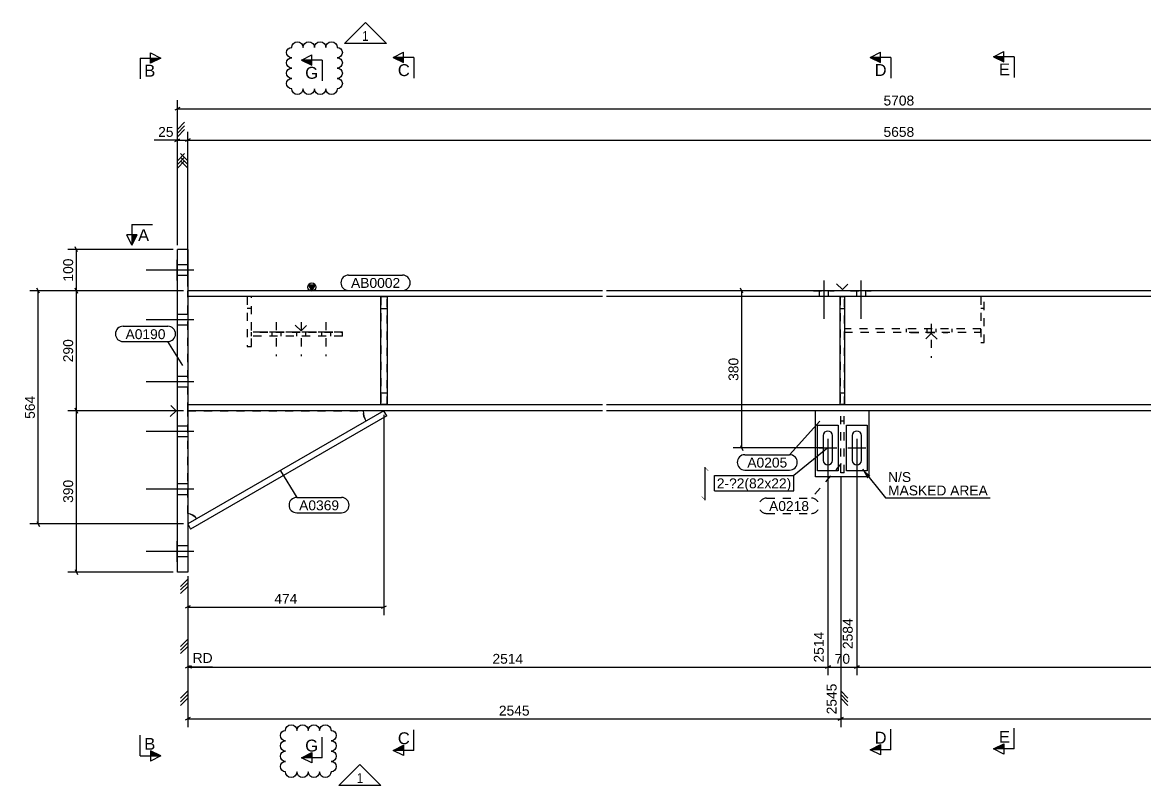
# Model space of a CAD drawing. Header units: millimetres. Extents: x -22 to 819, y -311 to 283.
# Drawn here: x 177.2 to 448.4, y -105.1 to 79.4 of the extents above; entities that cross this region are included whole.
import ezdxf

# ---------------------------------------------------------------- set-up
doc = ezdxf.new("R2010")
doc.units = ezdxf.units.MM
doc.linetypes.add('DXK_LINE_DOT2', pattern=[3.9198, 1.9599, -1.9599])
doc.styles.add('Arial', font='ARIAL.TTF', dxfattribs={"height": 0.2})
doc.styles.add('Arial Narrow', font='ARIALN.TTF', dxfattribs={"height": 0.2})

# ---------------------------------------------------------------- blocks, each defined once
blk = doc.blocks.new('Part-43754868-2808 - 2596')
at = {"color": 7, "linetype": 'DXK_LINE_DOT2'}
for p, q in [((231.5, 13.1), (231.5, 1)), ((232.5, 13.1), (231.5, 13.1)), ((232.5, 1), (232.5, 13.1)), ((231.5, 10.3), (232.5, 10.3)), ((231.5, 1), (232.5, 1))]:
    blk.add_line(p, q, dxfattribs=at)
blk = doc.blocks.new('Surfacing-43754868-2680 - 2596')
at = {"color": 7, "linetype": 'Continuous'}
for p, q in [((377.33, 14.5), (377.33, 14.55)), ((377.33, 14.55), (382.33, 14.55)), ((382.33, 14.5), (382.33, 14.55))]:
    blk.add_line(p, q, dxfattribs=at)
at = {"color": 246, "linetype": 'DXK_LINE_DOT2'}
blk.add_line((377.33, 14.5), (382.33, 14.5), dxfattribs=at)
blk = doc.blocks.new('Surfacing-43754868-2720 - 2596')
at = {"color": 7, "linetype": 'Continuous'}
for p, q in [((214.6, -46), (214.55, -46)), ((214.55, -51), (214.55, -46)), ((214.6, -51), (214.55, -51))]:
    blk.add_line(p, q, dxfattribs=at)
at = {"color": 246, "linetype": 'DXK_LINE_DOT2'}
blk.add_line((214.6, -51), (214.6, -46), dxfattribs=at)
blk = doc.blocks.new('Part-43754868-2656 - 2596')
at = {"color": 7, "linetype": 'DXK_LINE_DOT2'}
for p, q in [((375.73, -14.5), (374.93, -14.5)), ((374.93, -29.5), (374.93, -14.5)), ((375.73, -29.5), (375.73, -14.5)), ((375.73, -17), (374.93, -17)), ((375.73, -29.5), (374.93, -29.5))]:
    blk.add_line(p, q, dxfattribs=at)
blk = doc.blocks.new('Surfacing-43754868-2601 - 2596')
at = {"color": 7, "linetype": 'Continuous'}
for p, q in [((376.33, -29), (376.33, -18)), ((376.33, -18), (381.33, -18)), ((381.33, -18), (381.33, -29)), ((381.33, -29), (376.33, -29))]:
    blk.add_line(p, q, dxfattribs=at)
blk = doc.blocks.new('Bolt-43754868-2622 - 2596')
at = {"color": 3, "linetype": 'DXK_LINE_DOT2'}
for p, q in [((396.83, 6.55), (396.83, -1.7)), ((396.83, 6.55), (396.83, -1.7)), ((396.83, 6.55), (396.83, -1.7)), ((395.73, 5.3), (395.73, 4.5)), ((395.73, 5.3), (395.73, 4.5)), ((395.73, 5.3), (395.73, 4.5)), ((397.93, 5.3), (397.93, 4.5)), ((397.93, 5.3), (397.93, 4.5)), ((397.93, 5.3), (397.93, 4.5))]:
    blk.add_line(p, q, dxfattribs=at)
blk = doc.blocks.new('Bolt-43754868-2606 - 2596')
at = {"color": 3, "linetype": 'Continuous'}
for p, q in [((370.81, -20.08), (370.73, -20.5)), ((370.73, -20.5), (370.73, -26.5)), ((371.05, -19.72), (370.81, -20.08)), ((371.41, -19.48), (371.05, -19.72)), ((371.83, -19.4), (371.41, -19.48)), ((372.25, -19.48), (371.83, -19.4)), ((371.83, -19.4), (371.83, -19.4)), ((371.83, -21.3), (371.83, -25.7)), ((372.61, -19.72), (372.25, -19.48)), ((372.85, -20.08), (372.61, -19.72)), ((372.93, -20.5), (372.85, -20.08)), ((372.93, -26.5), (372.93, -20.5)), ((377.81, -20.08), (377.73, -20.5)), ((377.73, -20.5), (377.73, -26.5)), ((378.05, -19.72), (377.81, -20.08)), ((378.41, -19.48), (378.05, -19.72)), ((378.83, -19.4), (378.41, -19.48)), ((379.25, -19.48), (378.83, -19.4)), ((378.83, -19.4), (378.83, -19.4)), ((378.83, -21.3), (378.83, -25.7)), ((379.61, -19.72), (379.25, -19.48)), ((379.85, -20.08), (379.61, -19.72)), ((379.93, -20.5), (379.85, -20.08)), ((379.93, -26.5), (379.93, -20.5)), ((369.63, -23.5), (374.03, -23.5)), ((376.63, -23.5), (381.03, -23.5)), ((370.73, -26.5), (370.81, -26.92)), ((370.81, -26.92), (371.05, -27.28)), ((372.61, -27.28), (372.85, -26.92)), ((372.85, -26.92), (372.93, -26.5)), ((377.73, -26.5), (377.81, -26.92)), ((377.81, -26.92), (378.05, -27.28)), ((379.61, -27.28), (379.85, -26.92)), ((379.85, -26.92), (379.93, -26.5)), ((371.05, -27.28), (371.41, -27.52)), ((371.41, -27.52), (371.83, -27.6)), ((371.83, -27.6), (372.25, -27.52)), ((371.83, -27.6), (371.83, -27.6)), ((372.25, -27.52), (372.61, -27.28)), ((378.05, -27.28), (378.41, -27.52)), ((378.41, -27.52), (378.83, -27.6)), ((378.83, -27.6), (379.25, -27.52)), ((378.83, -27.6), (378.83, -27.6)), ((379.25, -27.52), (379.61, -27.28))]:
    blk.add_line(p, q, dxfattribs=at)
blk = doc.blocks.new('Bolt-43754868-2627 - 2596')
at = {"color": 3, "linetype": 'DXK_LINE_DOT2'}
for p, q in [((238.5, 6.95), (238.5, -1.3)), ((244.5, 6.95), (244.5, -1.3)), ((250.5, 6.95), (250.5, -1.3)), ((237.4, 4.5), (237.4, 3.5)), ((239.6, 4.5), (239.6, 3.5)), ((243.4, 4.5), (243.4, 3.5)), ((245.6, 4.5), (245.6, 3.5)), ((249.4, 4.5), (249.4, 3.5)), ((251.6, 4.5), (251.6, 3.5))]:
    blk.add_line(p, q, dxfattribs=at)
blk = doc.blocks.new('Surfacing-43754868-2675 - 2596')
at = {"color": 7, "linetype": 'Continuous'}
for p, q in [((377.33, 14.5), (377.33, 14.55)), ((377.33, 14.55), (382.33, 14.55)), ((382.33, 14.5), (382.33, 14.55))]:
    blk.add_line(p, q, dxfattribs=at)
at = {"color": 246, "linetype": 'DXK_LINE_DOT2'}
blk.add_line((377.33, 14.5), (382.33, 14.5), dxfattribs=at)
blk = doc.blocks.new('Bolt-43754868-2611 - 2596')
at = {"color": 3, "linetype": 'Continuous'}
for p, q in [((370.83, 16.95), (370.83, 7.7)), ((370.83, 16.95), (370.83, 7.7)), ((379.83, 16.95), (379.83, 7.7)), ((379.83, 16.95), (379.83, 7.7)), ((369.73, 14.5), (369.73, 13.1)), ((369.73, 14.5), (369.73, 13.1)), ((371.93, 14.5), (371.93, 13.1)), ((371.93, 14.5), (371.93, 13.1)), ((378.73, 14.5), (378.73, 13.1)), ((378.73, 14.5), (378.73, 13.1)), ((380.93, 14.5), (380.93, 13.1)), ((380.93, 14.5), (380.93, 13.1))]:
    blk.add_line(p, q, dxfattribs=at)
blk = doc.blocks.new('Surfacing-43754868-2685 - 2596')
at = {"color": 7, "linetype": 'Continuous'}
for p, q in [((368.33, 14.5), (368.33, 14.55)), ((368.33, 14.55), (373.33, 14.55)), ((373.33, 14.5), (373.33, 14.55))]:
    blk.add_line(p, q, dxfattribs=at)
at = {"color": 246, "linetype": 'DXK_LINE_DOT2'}
blk.add_line((368.33, 14.5), (373.33, 14.5), dxfattribs=at)
blk = doc.blocks.new('Bolt-43754868-2621 - 2596')
at = {"color": 3, "linetype": 'Continuous'}
for p, q in [((218.6, 19.5), (207.1, 19.5)), ((218.6, 19.5), (207.1, 19.5)), ((217.1, 20.8), (214.6, 20.8)), ((217.1, 20.8), (214.6, 20.8)), ((217.1, 18.2), (214.6, 18.2)), ((217.1, 18.2), (214.6, 18.2)), ((217.1, 8.8), (214.6, 8.8)), ((217.1, 8.8), (214.6, 8.8)), ((218.6, 7.5), (207.1, 7.5)), ((218.6, 7.5), (207.1, 7.5)), ((217.1, 6.2), (214.6, 6.2)), ((217.1, 6.2), (214.6, 6.2)), ((218.6, -7.5), (207.1, -7.5)), ((218.6, -7.5), (207.1, -7.5)), ((217.1, -6.2), (214.6, -6.2)), ((217.1, -6.2), (214.6, -6.2)), ((217.1, -8.8), (214.6, -8.8)), ((217.1, -8.8), (214.6, -8.8)), ((217.1, -18.2), (214.6, -18.2)), ((217.1, -18.2), (214.6, -18.2)), ((218.6, -19.5), (207.1, -19.5)), ((218.6, -19.5), (207.1, -19.5)), ((217.1, -20.8), (214.6, -20.8)), ((217.1, -20.8), (214.6, -20.8)), ((217.1, -32.2), (214.6, -32.2)), ((217.1, -32.2), (214.6, -32.2)), ((218.6, -33.5), (207.1, -33.5)), ((218.6, -33.5), (207.1, -33.5)), ((217.1, -34.8), (214.6, -34.8)), ((217.1, -34.8), (214.6, -34.8)), ((218.6, -48.5), (207.1, -48.5)), ((218.6, -48.5), (207.1, -48.5)), ((217.1, -47.2), (214.6, -47.2)), ((217.1, -47.2), (214.6, -47.2)), ((217.1, -49.8), (214.6, -49.8)), ((217.1, -49.8), (214.6, -49.8))]:
    blk.add_line(p, q, dxfattribs=at)
blk = doc.blocks.new('Part-43754868-2630 - 2596')
at = {"linetype": 'Continuous'}
blk.add_hatch(color=2, dxfattribs=at).paths.add_polyline_path([(247.1, 14.5), (246.3, 15.9), (247.9, 15.9)])
at = {"color": 2, "linetype": 'Continuous'}
for p, q in [((317.33, 14.5), (217.1, 14.5)), ((247.1, 14.5), (246.3, 15.9)), ((246.3, 15.9), (247.9, 15.9)), ((247.9, 15.9), (247.1, 14.5)), ((459.63, 14.5), (318.33, 14.5)), ((375.33, 14.8), (373.93, 16.2)), ((375.33, 14.8), (376.63, 16.1)), ((317.33, 13.1), (217.1, 13.1)), ((459.63, 13.1), (318.33, 13.1)), ((317.33, -13.1), (217.1, -13.1)), ((459.63, -13.1), (318.33, -13.1)), ((317.33, -14.5), (217.1, -14.5)), ((459.63, -14.5), (318.33, -14.5))]:
    blk.add_line(p, q, dxfattribs=at)
at = {"color": 7, "linetype": 'DXK_LINE_DOT2'}
blk.add_line((217.1, -14.5), (217.1, 14.5), dxfattribs=at)
at = {"color": 2, "linetype": 'Continuous'}
blk.add_circle((247.1, 15.4), 1, dxfattribs=at)
blk = doc.blocks.new('Surfacing-43754868-2695 - 2596')
at = {"color": 246, "linetype": 'DXK_LINE_DOT2'}
for p, q in [((234.5, 4.5), (234.5, 4.55)), ((234.5, 4.55), (254.5, 4.55)), ((234.5, 4.5), (254.5, 4.5)), ((254.5, 4.5), (254.5, 4.55))]:
    blk.add_line(p, q, dxfattribs=at)
blk = doc.blocks.new('Part-43754868-2643 - 2596')
at = {"color": 7, "linetype": 'DXK_LINE_DOT2'}
for p, q in [((263.78, 13), (263.78, -13)), ((265.28, 13), (263.78, 13)), ((265.28, -13), (265.28, 13)), ((263.78, 10.2), (265.28, 10.2)), ((263.78, -10.2), (265.28, -10.2)), ((263.78, -13), (265.28, -13))]:
    blk.add_line(p, q, dxfattribs=at)
blk = doc.blocks.new('Part-43754868-2644 - 2596')
at = {"color": 2, "linetype": 'Continuous'}
for p, q in [((265.28, 13), (263.78, 13)), ((263.78, -13), (263.78, 13)), ((265.28, 13), (265.28, -13)), ((265.28, -13), (263.78, -13))]:
    blk.add_line(p, q, dxfattribs=at)
at = {"color": 7, "linetype": 'DXK_LINE_DOT2'}
for p, q in [((263.78, 10.2), (265.28, 10.2)), ((263.78, -10.2), (265.28, -10.2))]:
    blk.add_line(p, q, dxfattribs=at)
blk = doc.blocks.new('Part-43754868-2649 - 2596')
at = {"color": 2, "linetype": 'Continuous'}
for p, q in [((264.53, -14.5), (217.1, -41.88)), ((265.23, -15.71), (217.8, -43.1)), ((259.53, -14.5), (259.57, -15.15)), ((259.57, -15.15), (259.7, -15.79)), ((259.7, -15.79), (259.91, -16.41)), ((265.23, -15.71), (264.53, -14.5)), ((260.2, -17), (259.91, -16.41)), ((217.75, -39.47), (217.1, -39.38)), ((218.35, -39.72), (217.75, -39.47)), ((218.87, -40.12), (218.35, -39.72)), ((219.27, -40.63), (218.87, -40.12)), ((217.1, -41.88), (217.8, -43.1))]:
    blk.add_line(p, q, dxfattribs=at)
at = {"color": 7, "linetype": 'DXK_LINE_DOT2'}
for p, q in [((217.1, -14.5), (259.53, -14.5)), ((217.1, -39.38), (217.1, -14.5)), ((259.7, -15.79), (259.57, -15.15)), ((259.91, -16.41), (259.7, -15.79)), ((217.75, -39.47), (218.35, -39.72)), ((218.35, -39.72), (218.87, -40.12))]:
    blk.add_line(p, q, dxfattribs=at)
blk = doc.blocks.new('Part-43754868-4316 - 2596')
at = {"color": 7, "linetype": 'DXK_LINE_DOT2'}
for p, q in [((375.83, 5.3), (375.83, 4.5)), ((408.83, 5.3), (375.83, 5.3)), ((375.83, 4.5), (408.83, 4.5)), ((390.83, 4.5), (390.83, 5.3)), ((401.83, 4.5), (401.83, 5.3)), ((408.83, 4.5), (408.83, 5.3))]:
    blk.add_line(p, q, dxfattribs=at)
at = {"color": 2, "linetype": 'Continuous'}
for q in [(395.53, 2.9), (398.23, 2.8)]:
    blk.add_line((396.83, 4.2), q, dxfattribs=at)
blk = doc.blocks.new('Part-43754868-2654 - 2596')
at = {"color": 2, "linetype": 'Continuous'}
for p, q in [((214.6, -53.5), (214.6, 24.5)), ((217.1, 24.5), (214.6, 24.5)), ((217.1, 24.5), (217.1, -53.5)), ((214.3, -14.5), (213, -13.2)), ((214.3, -14.5), (212.9, -15.9)), ((217.1, -53.5), (214.6, -53.5))]:
    blk.add_line(p, q, dxfattribs=at)
blk = doc.blocks.new('Part-43754868-2655 - 2596')
at = {"color": 7, "linetype": 'DXK_LINE_DOT2'}
for p, q in [((374.83, 13), (374.83, -13)), ((375.83, 13), (374.83, 13)), ((375.83, -13), (375.83, 13)), ((374.83, 10.2), (375.83, 10.2)), ((374.83, -10.2), (375.83, -10.2)), ((374.83, -13), (375.83, -13))]:
    blk.add_line(p, q, dxfattribs=at)
blk = doc.blocks.new('Part-43754868-2657 - 2596')
at = {"color": 7, "linetype": 'DXK_LINE_DOT2'}
for p, q in [((408.83, 13.1), (408.83, 2)), ((409.63, 13.1), (408.83, 13.1)), ((409.63, 2), (409.63, 13.1)), ((408.83, 10.3), (409.63, 10.3)), ((408.83, 2), (409.63, 2))]:
    blk.add_line(p, q, dxfattribs=at)
blk = doc.blocks.new('Part-43754868-2658 - 2596')
at = {"color": 2, "linetype": 'Continuous'}
for q in [(243.1, 6.2), (245.8, 6.1)]:
    blk.add_line((244.5, 4.8), q, dxfattribs=at)
at = {"color": 7, "linetype": 'DXK_LINE_DOT2'}
for p, q in [((254.5, 4.5), (232.5, 4.5)), ((232.5, 3.5), (232.5, 4.5)), ((254.5, 3.5), (232.5, 3.5)), ((254.5, 3.5), (254.5, 4.5))]:
    blk.add_line(p, q, dxfattribs=at)
blk = doc.blocks.new('Part-43754868-2659 - 2596')
at = {"color": 2, "linetype": 'Continuous'}
for p, q in [((368.83, -30.5), (368.83, -14.5)), ((381.83, -30.5), (381.83, -14.5)), ((381.83, -30.5), (368.83, -30.5))]:
    blk.add_line(p, q, dxfattribs=at)
at = {"color": 7, "linetype": 'DXK_LINE_DOT2'}
blk.add_line((381.83, -14.5), (368.83, -14.5), dxfattribs=at)
blk = doc.blocks.new('Part-43754868-2660 - 2596')
at = {"color": 2, "linetype": 'Continuous'}
for p, q in [((375.83, 13), (374.83, 13)), ((374.83, -13), (374.83, 13)), ((375.83, 13), (375.83, -13)), ((375.83, -13), (374.83, -13))]:
    blk.add_line(p, q, dxfattribs=at)
at = {"color": 7, "linetype": 'DXK_LINE_DOT2'}
for p, q in [((374.83, 10.2), (375.83, 10.2)), ((374.83, -10.2), (375.83, -10.2))]:
    blk.add_line(p, q, dxfattribs=at)
blk = doc.blocks.new('Surfacing-43754868-2690 - 2596')
at = {"color": 7, "linetype": 'Continuous'}
for p, q in [((368.33, 14.5), (368.33, 14.55)), ((368.33, 14.55), (373.33, 14.55)), ((373.33, 14.5), (373.33, 14.55))]:
    blk.add_line(p, q, dxfattribs=at)
at = {"color": 246, "linetype": 'DXK_LINE_DOT2'}
blk.add_line((368.33, 14.5), (373.33, 14.5), dxfattribs=at)
blk = doc.blocks.new('Surfacing-43754868-2725 - 2596')
at = {"color": 7, "linetype": 'Continuous'}
for p, q in [((214.6, -46), (214.55, -46)), ((214.55, -51), (214.55, -46)), ((214.6, -51), (214.55, -51))]:
    blk.add_line(p, q, dxfattribs=at)
at = {"color": 246, "linetype": 'DXK_LINE_DOT2'}
blk.add_line((214.6, -51), (214.6, -46), dxfattribs=at)
blk = doc.blocks.new('Surfacing-43754868-2730 - 2596')
at = {"color": 7, "linetype": 'Continuous'}
for p, q in [((214.6, 22), (214.55, 22)), ((214.55, 17), (214.55, 22)), ((214.6, 17), (214.55, 17))]:
    blk.add_line(p, q, dxfattribs=at)
at = {"color": 246, "linetype": 'DXK_LINE_DOT2'}
blk.add_line((214.6, 17), (214.6, 22), dxfattribs=at)
blk = doc.blocks.new('Surfacing-43754868-2735 - 2596')
at = {"color": 7, "linetype": 'Continuous'}
for p, q in [((214.6, 22), (214.55, 22)), ((214.55, 17), (214.55, 22)), ((214.6, 17), (214.55, 17))]:
    blk.add_line(p, q, dxfattribs=at)
at = {"color": 246, "linetype": 'DXK_LINE_DOT2'}
blk.add_line((214.6, 17), (214.6, 22), dxfattribs=at)
blk = doc.blocks.new('Surfacing-43754868-2736 - 2596')
at = {"color": 7, "linetype": 'Continuous'}
for p, q in [((369.33, -29), (369.33, -18)), ((369.33, -18), (374.33, -18)), ((374.33, -18), (374.33, -29)), ((374.33, -29), (369.33, -29))]:
    blk.add_line(p, q, dxfattribs=at)
blk = doc.blocks.new('Surfacing-43754868-2737 - 2596')
at = {"color": 246, "linetype": 'DXK_LINE_DOT2'}
for p, q in [((391.83, 4.45), (391.83, 4.5)), ((391.83, 4.5), (400.83, 4.5)), ((391.83, 4.45), (400.83, 4.45)), ((400.83, 4.45), (400.83, 4.5))]:
    blk.add_line(p, q, dxfattribs=at)
blk = doc.blocks.new('Cloud-43754868-16335 - 2596')
at = {"color": 1, "linetype": 'Continuous'}
blk.add_lwpolyline([(242.24, 63.34, -1), (242.24, 65.84, -1), (242.24, 68.34, -1), (242.24, 70.84, -1), (242.24, 73.34, -1), (244.99, 73.34, -1), (247.74, 73.34, -1), (250.49, 73.34, -1), (253.24, 73.34, -1), (253.24, 70.84, -1), (253.24, 68.34, -1), (253.24, 65.84, -1), (253.24, 63.34, -1), (250.49, 63.34, -1), (247.74, 63.34, -1), (244.99, 63.34, -1), (242.24, 63.34)], format="xyb", close=True, dxfattribs=at)
blk = doc.blocks.new('Cloud-43754868-16344 - 2596')
at = {"color": 1, "linetype": 'Continuous'}
blk.add_lwpolyline([(240.74, -101.79, -1), (240.74, -99.29, -1), (240.74, -96.79, -1), (240.74, -94.29, -1), (240.74, -91.79, -1), (243.49, -91.79, -1), (246.24, -91.79, -1), (248.99, -91.79, -1), (251.74, -91.79, -1), (251.74, -94.29, -1), (251.74, -96.79, -1), (251.74, -99.29, -1), (251.74, -101.79, -1), (248.99, -101.79, -1), (246.24, -101.79, -1), (243.49, -101.79, -1), (240.74, -101.79)], format="xyb", close=True, dxfattribs=at)
blk = doc.blocks.new('StraightDimension-43754868-5500 - 2596')
at = {"color": 7, "linetype": 'Continuous'}
for p, q in [((371.83, -24.5), (371.83, -78.47)), ((378.83, -24.5), (378.83, -78.47)), ((372.43, -76.17), (371.23, -76.77)), ((371.83, -76.47), (378.83, -76.47)), ((378.23, -76.77), (379.43, -76.17))]:
    blk.add_line(p, q, dxfattribs=at)
at = {"color": 0}
blk.add_wipeout([(377.68, -76.17), (377.68, -72.67), (372.98, -72.67), (372.98, -76.17)], dxfattribs=at)
at = {"color": 0, "linetype": 'Continuous'}
blk.add_wipeout([(378.33, -64.21), (374.83, -64.21), (374.83, -72.62), (378.33, -72.62)], dxfattribs=at)
at = {"color": 7, "linetype": 'Continuous', "style": 'Arial'}
blk.add_text('2584', height=2.388, rotation=90.0002, dxfattribs=at).set_placement((377.83, -72.12))
at = {"color": 7, "style": 'Arial'}
blk.add_text('70', height=2.388, dxfattribs=at).set_placement((373.48, -75.67))
blk = doc.blocks.new('StraightDimension-43754868-5542 - 2596')
at = {"color": 7, "linetype": 'Continuous'}
for p, q in [((374.93, -30.5), (374.93, -91)), ((560.86, -54.5), (560.86, -91)), ((374.93, -82.25), (376.68, -84)), ((374.93, -82.25), (374.93, -85.75)), ((374.93, -83.13), (376.68, -84.87)), ((374.93, -84), (376.68, -85.75)), ((560.86, -82.25), (562.61, -84)), ((560.86, -82.25), (560.86, -85.75)), ((560.86, -83.13), (562.61, -84.87)), ((560.86, -84), (562.61, -85.75)), ((375.53, -88.7), (374.33, -89.3)), ((374.93, -89), (560.86, -89)), ((560.26, -89.3), (561.46, -88.7))]:
    blk.add_line(p, q, dxfattribs=at)
at = {"color": 0, "linetype": 'Continuous'}
blk.add_wipeout([(560.36, -79.99), (556.86, -79.99), (556.86, -88.4), (560.36, -88.4)], dxfattribs=at)
at = {"color": 0}
blk.add_wipeout([(472.1, -88.7), (472.1, -85.2), (463.69, -85.2), (463.69, -88.7)], dxfattribs=at)
at = {"color": 7, "linetype": 'Continuous', "style": 'Arial'}
blk.add_text('5658', height=2.388, rotation=90.0002, dxfattribs=at).set_placement((559.86, -87.9))
at = {"color": 7, "style": 'Arial'}
blk.add_text('3113', height=2.388, dxfattribs=at).set_placement((464.19, -88.2))
blk = doc.blocks.new('StraightDimension-43754868-2826 - 2596')
at = {"color": 7, "linetype": 'Continuous'}
for p, q in [((214.6, 25.5), (214.6, 52.97)), ((217.1, 15.5), (217.1, 52.97)), ((214, 50.62), (215.2, 51.22)), ((214.6, 50.92), (217.1, 50.92)), ((217.7, 51.22), (216.5, 50.62)), ((214.6, 45.92), (216.35, 47.67)), ((214.6, 44.17), (214.6, 47.67)), ((214.6, 45.04), (216.35, 46.79)), ((217.1, 45.92), (215.35, 47.67)), ((217.1, 45.04), (215.35, 46.79)), ((217.1, 44.17), (217.1, 47.67)), ((214.6, 44.17), (216.35, 45.92)), ((217.1, 44.17), (215.35, 45.92))]:
    blk.add_line(p, q, dxfattribs=at)
at = {"color": 0}
blk.add_wipeout([(214.16, 51.22), (214.16, 54.72), (209.46, 54.72), (209.46, 51.22)], dxfattribs=at)
at = {"color": 7, "linetype": 'Continuous'}
blk.add_line((214.6, 50.92), (209.02, 50.92), dxfattribs=at)
blk.add_line((214.6, 50.92), (209.02, 50.92), dxfattribs=at)
at = {"color": 7, "style": 'Arial'}
blk.add_text('25', height=2.388, dxfattribs=at).set_placement((209.96, 51.72))
blk = doc.blocks.new('StraightDimension-43754868-2834 - 2596')
at = {"color": 7, "linetype": 'Continuous'}
for p, q in [((217.1, 15.5), (217.1, 52.97)), ((217.7, 51.22), (216.5, 50.62)), ((217.1, 50.92), (560.86, 50.92)), ((217.1, 45.92), (215.35, 47.67)), ((217.1, 45.04), (215.35, 46.79)), ((217.1, 44.17), (217.1, 47.67)), ((217.1, 44.17), (215.35, 45.92))]:
    blk.add_line(p, q, dxfattribs=at)
at = {"color": 0}
blk.add_wipeout([(393.19, 51.22), (393.19, 54.72), (384.77, 54.72), (384.77, 51.22)], dxfattribs=at)
at = {"color": 7, "style": 'Arial'}
blk.add_text('5658', height=2.388, dxfattribs=at).set_placement((385.27, 51.72))
blk = doc.blocks.new('StraightDimension-43754868-2849 - 2596')
at = {"color": 7, "linetype": 'Continuous'}
for p, q in [((214.6, 25.5), (214.6, 60.55)), ((215.2, 58.8), (214, 58.2)), ((214.6, 58.5), (563.36, 58.5)), ((214.6, 53.5), (216.35, 55.25)), ((214.6, 51.75), (214.6, 55.25)), ((214.6, 52.63), (216.35, 54.37)), ((214.6, 51.75), (216.35, 53.5))]:
    blk.add_line(p, q, dxfattribs=at)
at = {"color": 0}
blk.add_wipeout([(393.19, 58.8), (393.19, 62.3), (384.77, 62.3), (384.77, 58.8)], dxfattribs=at)
at = {"color": 7, "style": 'Arial'}
blk.add_text('5708', height=2.388, dxfattribs=at).set_placement((385.27, 59.3))
blk = doc.blocks.new('StraightDimension-43754868-2860 - 2596')
at = {"color": 7, "linetype": 'Continuous'}
for p, q in [((264.53, -15.5), (264.53, -63.96)), ((217.1, -55.21), (215.35, -56.96)), ((217.1, -56.09), (215.35, -57.84)), ((217.1, -54.5), (217.1, -63.96)), ((217.1, -55.21), (217.1, -58.71)), ((217.1, -56.96), (215.35, -58.71)), ((217.7, -61.66), (216.5, -62.26)), ((217.1, -61.96), (264.53, -61.96)), ((263.93, -62.26), (265.13, -61.66))]:
    blk.add_line(p, q, dxfattribs=at)
at = {"color": 0}
blk.add_wipeout([(244.09, -61.66), (244.09, -58.16), (237.54, -58.16), (237.54, -61.66)], dxfattribs=at)
at = {"color": 7, "style": 'Arial'}
blk.add_text('474', height=2.388, dxfattribs=at).set_placement((238.04, -61.16))
blk = doc.blocks.new('StraightDimension-43754868-2871 - 2596')
at = {"color": 7, "linetype": 'Continuous'}
for p, q in [((216.1, 14.5), (178.91, 14.5)), ((181.26, 13.9), (180.66, 15.1)), ((180.96, -41.88), (180.96, 14.5)), ((216.1, -41.88), (178.91, -41.88)), ((180.66, -41.28), (181.26, -42.48))]:
    blk.add_line(p, q, dxfattribs=at)
at = {"color": 0}
blk.add_wipeout([(180.66, -10.41), (177.16, -10.41), (177.16, -16.97), (180.66, -16.97)], dxfattribs=at)
at = {"color": 7, "style": 'Arial'}
blk.add_text('564', height=2.388, rotation=90.0002, dxfattribs=at).set_placement((180.16, -16.47))
blk = doc.blocks.new('StraightDimension-43754868-5499 - 2596')
at = {"color": 7, "linetype": 'Continuous'}
for p, q in [((378.83, -24.5), (378.83, -78.47)), ((560.86, -54.5), (560.86, -78.47)), ((560.86, -69.72), (562.61, -71.47)), ((560.86, -69.72), (560.86, -73.22)), ((560.86, -70.6), (562.61, -72.35)), ((560.86, -71.47), (562.61, -73.22)), ((379.43, -76.17), (378.23, -76.77)), ((378.83, -76.47), (560.86, -76.47)), ((560.26, -76.77), (561.46, -76.17))]:
    blk.add_line(p, q, dxfattribs=at)
at = {"color": 0, "linetype": 'Continuous'}
blk.add_wipeout([(560.36, -67.46), (556.86, -67.46), (556.86, -75.87), (560.36, -75.87)], dxfattribs=at)
at = {"color": 0}
blk.add_wipeout([(474.05, -76.17), (474.05, -72.67), (465.64, -72.67), (465.64, -76.17)], dxfattribs=at)
at = {"color": 7, "linetype": 'Continuous', "style": 'Arial'}
blk.add_text('5658', height=2.388, rotation=90.0002, dxfattribs=at).set_placement((559.86, -75.37))
at = {"color": 7, "style": 'Arial'}
blk.add_text('3074', height=2.388, dxfattribs=at).set_placement((466.14, -75.67))
blk = doc.blocks.new('StraightDimension-43754868-5501 - 2596')
at = {"color": 7, "linetype": 'Continuous'}
for p, q in [((371.83, -24.5), (371.83, -78.47)), ((371.23, -76.77), (372.43, -76.17))]:
    blk.add_line(p, q, dxfattribs=at)
at = {"color": 0, "linetype": 'Continuous'}
blk.add_wipeout([(223.62, -75.97), (223.62, -72.47), (217.8, -72.47), (217.8, -75.97)], dxfattribs=at)
at = {"color": 7, "linetype": 'Continuous'}
for p, q in [((217.1, -54.5), (217.1, -78.47)), ((217.1, -54.5), (217.1, -78.47)), ((217.1, -69.72), (215.35, -71.47)), ((217.1, -69.72), (215.35, -71.47)), ((217.1, -69.72), (217.1, -73.22)), ((217.1, -69.72), (217.1, -73.22)), ((217.1, -70.6), (215.35, -72.35)), ((217.1, -70.6), (215.35, -72.35)), ((217.1, -71.47), (215.35, -73.22)), ((217.1, -71.47), (215.35, -73.22)), ((217.7, -76.17), (216.5, -76.77)), ((218.1, -76.22), (217.1, -76.47)), ((217.1, -76.47), (371.83, -76.47)), ((218.1, -76.72), (217.1, -76.47)), ((223.12, -76.47), (217.1, -76.47))]:
    blk.add_line(p, q, dxfattribs=at)
at = {"color": 7, "linetype": 'Continuous', "style": 'Arial'}
blk.add_text('RD', height=2.388, dxfattribs=at).set_placement((218.3, -75.47))
at = {"color": 0, "linetype": 'Continuous'}
blk.add_wipeout([(371.33, -67.46), (367.83, -67.46), (367.83, -75.87), (371.33, -75.87)], dxfattribs=at)
at = {"color": 0}
blk.add_wipeout([(298.67, -76.17), (298.67, -72.67), (290.26, -72.67), (290.26, -76.17)], dxfattribs=at)
at = {"color": 7, "linetype": 'Continuous', "style": 'Arial'}
blk.add_text('2514', height=2.388, rotation=90.0002, dxfattribs=at).set_placement((370.83, -75.37))
at = {"color": 7, "style": 'Arial'}
blk.add_text('2514', height=2.388, dxfattribs=at).set_placement((290.76, -75.67))
blk = doc.blocks.new('StraightDimension-43754868-5543 - 2596')
at = {"color": 7, "linetype": 'Continuous'}
for p, q in [((374.93, -30.5), (374.93, -91)), ((217.1, -54.5), (217.1, -91)), ((217.1, -82.25), (215.35, -84)), ((217.1, -83.13), (215.35, -84.88)), ((217.1, -84), (215.35, -85.75)), ((217.1, -82.25), (217.1, -85.75)), ((374.93, -82.25), (376.68, -84)), ((374.93, -82.25), (374.93, -85.75)), ((374.93, -83.13), (376.68, -84.88)), ((374.93, -84), (376.68, -85.75)), ((217.7, -88.7), (216.5, -89.3)), ((217.1, -89), (374.93, -89)), ((374.33, -89.3), (375.53, -88.7))]:
    blk.add_line(p, q, dxfattribs=at)
at = {"color": 0, "linetype": 'Continuous'}
blk.add_wipeout([(374.43, -79.99), (370.93, -79.99), (370.93, -88.4), (374.43, -88.4)], dxfattribs=at)
at = {"color": 0}
blk.add_wipeout([(300.22, -88.7), (300.22, -85.2), (291.81, -85.2), (291.81, -88.7)], dxfattribs=at)
at = {"color": 7, "linetype": 'Continuous', "style": 'Arial'}
blk.add_text('2545', height=2.388, rotation=90.0002, dxfattribs=at).set_placement((373.93, -87.9))
at = {"color": 7, "style": 'Arial'}
blk.add_text('2545', height=2.388, dxfattribs=at).set_placement((292.31, -88.2))
blk = doc.blocks.new('StraightDimension-43754868-5563 - 2596')
at = {"color": 7, "linetype": 'Continuous'}
for p, q in [((367.33, 14.5), (348.95, 14.5)), ((351.3, 13.9), (350.7, 15.1)), ((351, -23.5), (351, 14.5)), ((370.83, -23.5), (348.95, -23.5)), ((350.7, -22.9), (351.3, -24.1))]:
    blk.add_line(p, q, dxfattribs=at)
at = {"color": 0}
blk.add_wipeout([(350.7, -1.22), (347.2, -1.22), (347.2, -7.78), (350.7, -7.78)], dxfattribs=at)
at = {"color": 7, "style": 'Arial'}
blk.add_text('380', height=2.388, rotation=90.0002, dxfattribs=at).set_placement((350.2, -7.28))
blk = doc.blocks.new('StraightDimension-43754868-9541 - 2596')
at = {"color": 7, "linetype": 'Continuous'}
for p, q in [((213.6, 24.5), (188.15, 24.5)), ((190.5, 23.9), (189.9, 25.1)), ((190.2, 14.5), (190.2, 24.5)), ((216.1, 14.5), (188.15, 14.5)), ((189.9, 15.1), (190.5, 13.9))]:
    blk.add_line(p, q, dxfattribs=at)
at = {"color": 0}
blk.add_wipeout([(189.9, 22.78), (186.4, 22.78), (186.4, 16.22), (189.9, 16.22)], dxfattribs=at)
at = {"color": 7, "style": 'Arial'}
blk.add_text('100', height=2.388, rotation=90.0002, dxfattribs=at).set_placement((189.4, 16.72))
blk = doc.blocks.new('StraightDimension-43754868-9542 - 2596')
at = {"color": 7, "linetype": 'Continuous'}
for p, q in [((216.1, 14.5), (188.15, 14.5)), ((190.5, 13.9), (189.9, 15.1)), ((190.2, -14.5), (190.2, 14.5)), ((216.1, -14.5), (188.15, -14.5)), ((189.9, -13.9), (190.5, -15.1))]:
    blk.add_line(p, q, dxfattribs=at)
at = {"color": 0}
blk.add_wipeout([(189.9, 3.28), (186.4, 3.28), (186.4, -3.28), (189.9, -3.28)], dxfattribs=at)
at = {"color": 7, "style": 'Arial'}
blk.add_text('290', height=2.388, rotation=90.0002, dxfattribs=at).set_placement((189.4, -2.78))
blk = doc.blocks.new('StraightDimension-43754868-9543 - 2596')
at = {"color": 7, "linetype": 'Continuous'}
for p, q in [((216.1, -14.5), (188.15, -14.5)), ((190.5, -15.1), (189.9, -13.9)), ((190.2, -53.5), (190.2, -14.5)), ((213.6, -53.5), (188.15, -53.5)), ((189.9, -52.9), (190.5, -54.1))]:
    blk.add_line(p, q, dxfattribs=at)
at = {"color": 0}
blk.add_wipeout([(189.9, -30.72), (186.4, -30.72), (186.4, -37.28), (189.9, -37.28)], dxfattribs=at)
at = {"color": 7, "style": 'Arial'}
blk.add_text('390', height=2.388, rotation=90.0002, dxfattribs=at).set_placement((189.4, -36.78))
blk = doc.blocks.new('Mark-43754868-2628 - 2596')
at = {"color": 0}
blk.add_wipeout([(268.43, 15.2), (268.43, 17.7), (256.58, 17.7), (256.58, 15.2)], dxfattribs=at)
blk.add_wipeout([(268.43, 15.2), (268.43, 17.7), (256.58, 17.7), (256.58, 15.2)], dxfattribs=at)
at = {"color": 3, "linetype": 'Continuous'}
for p, q in [((255.98, 18.3), (269.03, 18.3)), ((255.98, 14.6), (269.03, 14.6))]:
    blk.add_line(p, q, dxfattribs=at)
for centre, start, end in [((255.98, 16.45), 90, 270), ((269.03, 16.45), 270, 90)]:
    blk.add_arc(centre, 1.85, start, end, dxfattribs=at)
at = {"color": 3, "style": 'Arial'}
blk.add_text('AB0002', height=2.388, dxfattribs=at).set_placement((256.58, 15.2))
blk = doc.blocks.new('SectionMark-43754868-2946 - 2596')
at = {"color": 6, "linetype": 'Continuous'}
for p, q in [((205.6, 70.78), (210.6, 70.78)), ((208.1, 72.03), (210.6, 70.78)), ((205.6, -97.97), (210.6, -97.97)), ((210.6, -97.97), (208.1, -99.22))]:
    blk.add_line(p, q, dxfattribs=at)
at = {"color": 0, "linetype": 'Continuous'}
for points in [[(209.27, 66.28), (209.27, 69.28), (206.6, 69.28), (206.6, 66.28)], [(209.27, -96.47), (209.27, -93.47), (206.6, -93.47), (206.6, -96.47)]]:
    blk.add_wipeout(points, dxfattribs=at)
at = {"linetype": 'Continuous'}
for points in [[(208.1, 69.53), (208.1, 70.78), (210.6, 70.78)], [(208.1, -97.97), (208.1, -96.72), (210.6, -97.97)]]:
    blk.add_hatch(color=6, dxfattribs=at).paths.add_polyline_path(points)
at = {"color": 6, "linetype": 'Continuous'}
for p, q in [((205.6, 70.78), (205.6, 65.78)), ((208.1, 69.53), (208.1, 72.03)), ((210.6, 70.78), (208.1, 69.53)), ((205.6, -97.97), (205.6, -92.97)), ((210.6, -97.97), (208.1, -96.72)), ((208.1, -96.72), (208.1, -99.22))]:
    blk.add_line(p, q, dxfattribs=at)
at = {"color": 6, "linetype": 'Continuous', "style": 'Arial'}
for p in [(206.6, 66.28), (206.6, -96.47)]:
    blk.add_text('B', height=2.87, dxfattribs=at).set_placement(p)
blk = doc.blocks.new('Mark-43754868-5584 - 2596')
at = {"color": 0}
blk.add_wipeout([(361.99, -28.23), (361.99, -25.73), (352.36, -25.73), (352.36, -28.23)], dxfattribs=at)
blk.add_wipeout([(361.99, -28.23), (361.99, -25.73), (352.36, -25.73), (352.36, -28.23)], dxfattribs=at)
at = {"color": 3, "linetype": 'Continuous'}
for p, q in [((369.92, -17.01), (362.59, -25.13)), ((351.76, -25.13), (362.59, -25.13)), ((351.76, -28.83), (362.59, -28.83))]:
    blk.add_line(p, q, dxfattribs=at)
for centre, start, end in [((351.76, -26.98), 90, 270), ((362.59, -26.98), 270, 90)]:
    blk.add_arc(centre, 1.85, start, end, dxfattribs=at)
at = {"color": 3, "style": 'Arial'}
blk.add_text('A0205', height=2.388, dxfattribs=at).set_placement((352.36, -28.23))
blk = doc.blocks.new('Mark-43754868-2645 - 2596')
at = {"color": 0}
blk.add_wipeout([(253.67, -38.57), (253.67, -36.07), (244.04, -36.07), (244.04, -38.57)], dxfattribs=at)
blk.add_wipeout([(253.67, -38.57), (253.67, -36.07), (244.04, -36.07), (244.04, -38.57)], dxfattribs=at)
at = {"color": 3, "linetype": 'Continuous'}
for p, q in [((239.51, -29.02), (243.44, -35.47)), ((243.44, -35.47), (254.27, -35.47)), ((243.44, -39.17), (254.27, -39.17))]:
    blk.add_line(p, q, dxfattribs=at)
for centre, start, end in [((243.44, -37.32), 90, 270), ((254.27, -37.32), 270, 90)]:
    blk.add_arc(centre, 1.85, start, end, dxfattribs=at)
at = {"color": 3, "style": 'Arial'}
blk.add_text('A0369', height=2.388, dxfattribs=at).set_placement((244.04, -38.57))
blk = doc.blocks.new('Mark-43754868-2650 - 2596')
at = {"color": 0}
blk.add_wipeout([(211.71, 2.82), (211.71, 5.32), (202.08, 5.32), (202.08, 2.82)], dxfattribs=at)
blk.add_wipeout([(211.71, 2.82), (211.71, 5.32), (202.08, 5.32), (202.08, 2.82)], dxfattribs=at)
at = {"color": 3, "linetype": 'Continuous'}
for p, q in [((201.48, 5.92), (212.31, 5.92)), ((201.48, 2.22), (212.31, 2.22)), ((215.95, -3.53), (212.31, 2.22))]:
    blk.add_line(p, q, dxfattribs=at)
for centre, start, end in [((201.48, 4.07), 90, 270), ((212.31, 4.07), 270, 90)]:
    blk.add_arc(centre, 1.85, start, end, dxfattribs=at)
at = {"color": 3, "style": 'Arial'}
blk.add_text('A0190', height=2.388, dxfattribs=at).set_placement((202.08, 2.82))
blk = doc.blocks.new('SectionMark-43754868-2942 - 2596')
at = {"color": 6, "linetype": 'Continuous'}
for p, q in [((382.01, 70.94), (384.51, 72.19)), ((387.01, 70.94), (382.01, 70.94)), ((387.01, -96.49), (382.01, -96.49)), ((384.51, -97.73), (382.01, -96.49))]:
    blk.add_line(p, q, dxfattribs=at)
at = {"color": 0, "linetype": 'Continuous'}
for points in [[(386.01, 66.44), (386.01, 69.44), (383.12, 69.44), (383.12, 66.44)], [(386.01, -94.99), (386.01, -91.99), (383.12, -91.99), (383.12, -94.99)]]:
    blk.add_wipeout(points, dxfattribs=at)
at = {"linetype": 'Continuous'}
for points in [[(384.51, 70.94), (384.51, 69.69), (382.01, 70.94)], [(384.51, -95.23), (384.51, -96.49), (382.01, -96.49)]]:
    blk.add_hatch(color=6, dxfattribs=at).paths.add_polyline_path(points)
at = {"color": 6, "linetype": 'Continuous'}
for p, q in [((382.01, 70.94), (384.51, 69.69)), ((384.51, 69.69), (384.51, 72.19)), ((387.01, 70.94), (387.01, 65.94)), ((387.01, -96.49), (387.01, -91.49)), ((382.01, -96.49), (384.51, -95.23)), ((384.51, -95.23), (384.51, -97.73))]:
    blk.add_line(p, q, dxfattribs=at)
at = {"color": 6, "linetype": 'Continuous', "style": 'Arial'}
for p in [(383.12, 66.44), (383.12, -94.99)]:
    blk.add_text('D', height=2.87, dxfattribs=at).set_placement(p)
blk = doc.blocks.new('SectionMark-43754868-2944 - 2596')
at = {"color": 6, "linetype": 'Continuous'}
for p, q in [((411.83, 71.08), (414.33, 72.33)), ((416.83, 71.08), (411.83, 71.08)), ((416.83, -96.27), (411.83, -96.27)), ((414.33, -97.52), (411.83, -96.27))]:
    blk.add_line(p, q, dxfattribs=at)
at = {"color": 0, "linetype": 'Continuous'}
for points in [[(415.83, 66.58), (415.83, 69.58), (413.16, 69.58), (413.16, 66.58)], [(415.83, -94.77), (415.83, -91.77), (413.16, -91.77), (413.16, -94.77)]]:
    blk.add_wipeout(points, dxfattribs=at)
at = {"linetype": 'Continuous'}
for points in [[(414.33, 71.08), (414.33, 69.83), (411.83, 71.08)], [(414.33, -95.02), (414.33, -96.27), (411.83, -96.27)]]:
    blk.add_hatch(color=6, dxfattribs=at).paths.add_polyline_path(points)
at = {"color": 6, "linetype": 'Continuous'}
for p, q in [((411.83, 71.08), (414.33, 69.83)), ((414.33, 69.83), (414.33, 72.33)), ((416.83, 71.08), (416.83, 66.08)), ((416.83, -96.27), (416.83, -91.27)), ((411.83, -96.27), (414.33, -95.02)), ((414.33, -95.02), (414.33, -97.52))]:
    blk.add_line(p, q, dxfattribs=at)
at = {"color": 6, "linetype": 'Continuous', "style": 'Arial'}
for p in [(413.16, 66.58), (413.16, -94.77)]:
    blk.add_text('E', height=2.87, dxfattribs=at).set_placement(p)
blk = doc.blocks.new('SectionMark-43754868-2948 - 2596')
at = {"color": 6, "linetype": 'Continuous'}
for p, q in [((203.6, 30.5), (203.6, 25.5)), ((203.6, 25.5), (202.35, 28))]:
    blk.add_line(p, q, dxfattribs=at)
at = {"color": 0, "linetype": 'Continuous'}
blk.add_wipeout([(207.77, 26.5), (207.77, 29.5), (205.1, 29.5), (205.1, 26.5)], dxfattribs=at)
at = {"linetype": 'Continuous'}
blk.add_hatch(color=6, dxfattribs=at).paths.add_polyline_path([(203.6, 28), (204.85, 28), (203.6, 25.5)])
at = {"color": 6, "linetype": 'Continuous'}
for p, q in [((203.6, 30.5), (208.6, 30.5)), ((204.85, 28), (202.35, 28)), ((203.6, 25.5), (204.85, 28))]:
    blk.add_line(p, q, dxfattribs=at)
at = {"color": 6, "linetype": 'Continuous', "style": 'Arial'}
blk.add_text('A', height=2.87, dxfattribs=at).set_placement((205.1, 26.5))
blk = doc.blocks.new('SectionMark-43754868-2954 - 2596')
at = {"color": 6, "linetype": 'Continuous'}
for p, q in [((266.78, 70.91), (269.28, 72.16)), ((271.78, 70.91), (266.78, 70.91)), ((271.78, -96.62), (266.78, -96.62)), ((269.28, -97.87), (266.78, -96.62))]:
    blk.add_line(p, q, dxfattribs=at)
at = {"color": 0, "linetype": 'Continuous'}
for points in [[(270.78, 66.41), (270.78, 69.41), (267.89, 69.41), (267.89, 66.41)], [(270.78, -95.12), (270.78, -92.12), (267.89, -92.12), (267.89, -95.12)]]:
    blk.add_wipeout(points, dxfattribs=at)
at = {"linetype": 'Continuous'}
for points in [[(269.28, 70.91), (269.28, 69.66), (266.78, 70.91)], [(269.28, -95.37), (269.28, -96.62), (266.78, -96.62)]]:
    blk.add_hatch(color=6, dxfattribs=at).paths.add_polyline_path(points)
at = {"color": 6, "linetype": 'Continuous'}
for p, q in [((266.78, 70.91), (269.28, 69.66)), ((269.28, 69.66), (269.28, 72.16)), ((271.78, 70.91), (271.78, 65.91)), ((271.78, -96.62), (271.78, -91.62)), ((266.78, -96.62), (269.28, -95.37)), ((269.28, -95.37), (269.28, -97.87))]:
    blk.add_line(p, q, dxfattribs=at)
at = {"color": 6, "linetype": 'Continuous', "style": 'Arial'}
for p in [(267.89, 66.41), (267.89, -95.12)]:
    blk.add_text('C', height=2.87, dxfattribs=at).set_placement(p)
blk = doc.blocks.new('Mark-43754868-5583 - 2596')
at = {"color": 0}
blk.add_wipeout([(367.25, -38.74), (367.25, -36.24), (357.62, -36.24), (357.62, -38.74)], dxfattribs=at)
blk.add_wipeout([(367.25, -38.74), (367.25, -36.24), (357.62, -36.24), (357.62, -38.74)], dxfattribs=at)
at = {"color": 3, "linetype": 'DXK_LINE_DOT2'}
for p, q in [((375.05, -27.27), (367.85, -35.64)), ((357.02, -35.64), (367.85, -35.64)), ((357.02, -39.34), (367.85, -39.34))]:
    blk.add_line(p, q, dxfattribs=at)
for centre, start, end in [((357.02, -37.49), 90, 270), ((367.85, -37.49), 270, 90)]:
    blk.add_arc(centre, 1.85, start, end, dxfattribs=at)
at = {"color": 3, "style": 'Arial'}
blk.add_text('A0218', height=2.388, dxfattribs=at).set_placement((357.62, -38.74))
blk = doc.blocks.new('Mark-43754868-5593 - 2596')
at = {"linetype": 'Continuous'}
blk.add_hatch(color=7, dxfattribs=at).paths.add_polyline_path([(381.35, -30.87), (380.16, -28.61), (382.12, -30.24)])
at = {"color": 0}
blk.add_wipeout([(391.94, -31.72), (391.94, -29.22), (386.38, -29.22), (386.38, -31.72)], dxfattribs=at)
blk.add_wipeout([(391.94, -31.72), (391.94, -29.22), (386.38, -29.22), (386.38, -31.72)], dxfattribs=at)
blk.add_wipeout([(410.45, -34.97), (410.45, -32.47), (386.38, -32.47), (386.38, -34.97)], dxfattribs=at)
blk.add_wipeout([(410.45, -34.97), (410.45, -32.47), (386.38, -32.47), (386.38, -34.97)], dxfattribs=at)
at = {"color": 7, "linetype": 'Continuous'}
for p, q in [((380.16, -28.61), (385.78, -35.57)), ((385.78, -35.57), (411.05, -35.57))]:
    blk.add_line(p, q, dxfattribs=at)
at = {"color": 7, "style": 'Arial'}
for s, height, p in [('N/', 2.388, (386.38, -31.72)), ('S', 2.39, (389.72, -31.72)), ('MASKED AREA', 2.3877, (386.38, -34.97))]:
    blk.add_text(s, height=height, dxfattribs=at).set_placement(p)
blk = doc.blocks.new('Mark-43754868-9979 - 2596')
at = {"color": 0}
blk.add_wipeout([(362.96, -33.25), (362.96, -30.75), (344.99, -30.75), (344.99, -33.25)], dxfattribs=at)
blk.add_wipeout([(362.96, -33.25), (362.96, -30.75), (344.99, -30.75), (344.99, -33.25)], dxfattribs=at)
at = {"color": 3, "linetype": 'Continuous'}
for p, q in [((371.83, -23.5), (363.56, -30.15)), ((344.39, -30.15), (363.56, -30.15)), ((344.39, -33.85), (344.39, -30.15)), ((363.56, -33.85), (363.56, -30.15)), ((344.39, -33.85), (363.56, -33.85))]:
    blk.add_line(p, q, dxfattribs=at)
at = {"color": 3, "style": 'Arial'}
blk.add_text('2-?2(82x22)', height=2.3877, dxfattribs=at).set_placement((344.99, -33.25))
blk = doc.blocks.new('Symbol-43754868-10010 - 2596')
at = {"linetype": 'Continuous'}
for points in [[(342.15, -28.16), (342.95, -28.96), (342.95, -29.16), (342.15, -28.36)], [(342.15, -36.16), (341.35, -35.36), (341.35, -35.16), (342.15, -35.96)]]:
    blk.add_hatch(color=96, dxfattribs=at).paths.add_polyline_path(points)
at = {"color": 96, "linetype": 'Continuous'}
blk.add_line((342.15, -36.16), (342.15, -28.16), dxfattribs=at)
blk = doc.blocks.new('SectionMark-43754868-16314 - 2596')
at = {"color": 6, "linetype": 'Continuous'}
for p, q in [((244.61, 70.26), (247.11, 71.51)), ((249.61, 70.26), (244.61, 70.26)), ((249.61, -98.39), (244.61, -98.39)), ((247.11, -99.64), (244.61, -98.39))]:
    blk.add_line(p, q, dxfattribs=at)
at = {"color": 0, "linetype": 'Continuous'}
for points in [[(248.61, 65.76), (248.61, 68.76), (245.5, 68.76), (245.5, 65.76)], [(248.61, -96.89), (248.61, -93.89), (245.5, -93.89), (245.5, -96.89)]]:
    blk.add_wipeout(points, dxfattribs=at)
at = {"linetype": 'Continuous'}
for points in [[(247.11, 70.26), (247.11, 69.01), (244.61, 70.26)], [(247.11, -97.14), (247.11, -98.39), (244.61, -98.39)]]:
    blk.add_hatch(color=6, dxfattribs=at).paths.add_polyline_path(points)
at = {"color": 6, "linetype": 'Continuous'}
for p, q in [((247.11, 69.01), (247.11, 71.51)), ((244.61, 70.26), (247.11, 69.01)), ((249.61, 70.26), (249.61, 65.26)), ((249.61, -98.39), (249.61, -93.39)), ((244.61, -98.39), (247.11, -97.14)), ((247.11, -97.14), (247.11, -99.64))]:
    blk.add_line(p, q, dxfattribs=at)
at = {"color": 6, "linetype": 'Continuous', "style": 'Arial'}
for p in [(245.5, 65.76), (245.5, -96.89)]:
    blk.add_text('G', height=2.87, dxfattribs=at).set_placement(p)
blk = doc.blocks.new('Text-43754868-16340 - 2596')
at = {"color": 0, "linetype": 'Continuous'}
blk.add_wipeout([(260.81, 74.92), (260.81, 77.42), (259.29, 77.42), (259.29, 74.92)], dxfattribs=at)
at = {"color": 1, "linetype": 'Continuous'}
for p, q in [((254.99, 74.32), (260.05, 79.38)), ((260.05, 79.38), (265.11, 74.32)), ((265.11, 74.32), (254.99, 74.32))]:
    blk.add_line(p, q, dxfattribs=at)
at = {"color": 7, "linetype": 'Continuous', "style": 'Arial Narrow'}
blk.add_text('1', height=2.39, dxfattribs=at).set_placement((259.29, 74.92))
blk = doc.blocks.new('Text-43754868-16348 - 2596')
at = {"color": 0, "linetype": 'Continuous'}
blk.add_wipeout([(259.48, -104.52), (259.48, -102.02), (257.96, -102.02), (257.96, -104.52)], dxfattribs=at)
at = {"color": 1, "linetype": 'Continuous'}
for p, q in [((253.66, -105.12), (258.72, -100.06)), ((258.72, -100.06), (263.78, -105.12)), ((263.78, -105.12), (253.66, -105.12))]:
    blk.add_line(p, q, dxfattribs=at)
at = {"color": 7, "linetype": 'Continuous', "style": 'Arial Narrow'}
blk.add_text('1', height=2.39, dxfattribs=at).set_placement((257.96, -104.52))

msp = doc.modelspace()

# ---------------------------------------------------------------- block references
for name in ['Cloud-43754868-16335 - 2596', 'Part-43754868-2654 - 2596', 'Surfacing-43754868-2730 - 2596', 'Surfacing-43754868-2735 - 2596', 'Bolt-43754868-2621 - 2596', 'Part-43754868-2630 - 2596', 'Bolt-43754868-2611 - 2596', 'Surfacing-43754868-2685 - 2596', 'Surfacing-43754868-2690 - 2596', 'Surfacing-43754868-2680 - 2596', 'Surfacing-43754868-2675 - 2596', 'Part-43754868-2808 - 2596', 'Part-43754868-2643 - 2596', 'Part-43754868-2644 - 2596', 'Part-43754868-2655 - 2596', 'Part-43754868-2660 - 2596', 'Part-43754868-2657 - 2596', 'Part-43754868-2658 - 2596', 'Bolt-43754868-2627 - 2596', 'Bolt-43754868-2622 - 2596', 'Surfacing-43754868-2695 - 2596', 'Part-43754868-4316 - 2596', 'Surfacing-43754868-2737 - 2596', 'Part-43754868-2649 - 2596', 'Part-43754868-2659 - 2596', 'Part-43754868-2656 - 2596', 'Surfacing-43754868-2736 - 2596', 'Surfacing-43754868-2601 - 2596', 'Bolt-43754868-2606 - 2596', 'Surfacing-43754868-2720 - 2596', 'Surfacing-43754868-2725 - 2596', 'Cloud-43754868-16344 - 2596']:
    msp.add_blockref(name, (0, 0))

# ---------------------------------------------------------------- next in the draw order: block references
for name in ['Text-43754868-16340 - 2596', 'StraightDimension-43754868-2826 - 2596', 'StraightDimension-43754868-2860 - 2596', 'StraightDimension-43754868-5500 - 2596', 'Text-43754868-16348 - 2596']:
    msp.add_blockref(name, (0, 0))

# ---------------------------------------------------------------- next in the draw order: block references
for name in ['StraightDimension-43754868-2834 - 2596', 'StraightDimension-43754868-5542 - 2596']:
    msp.add_blockref(name, (0, 0))

# ---------------------------------------------------------------- next in the draw order: block references
for name in ['StraightDimension-43754868-2849 - 2596', 'Mark-43754868-2628 - 2596', 'StraightDimension-43754868-2871 - 2596', 'StraightDimension-43754868-5499 - 2596']:
    msp.add_blockref(name, (0, 0))

# ---------------------------------------------------------------- next in the draw order: block references
for name in ['SectionMark-43754868-2942 - 2596', 'SectionMark-43754868-2944 - 2596', 'StraightDimension-43754868-9541 - 2596', 'StraightDimension-43754868-5501 - 2596']:
    msp.add_blockref(name, (0, 0))

# ---------------------------------------------------------------- next in the draw order: block references
for name in ['StraightDimension-43754868-9542 - 2596', 'StraightDimension-43754868-5563 - 2596', 'Mark-43754868-5593 - 2596', 'StraightDimension-43754868-5543 - 2596']:
    msp.add_blockref(name, (0, 0))

# ---------------------------------------------------------------- next in the draw order: block references
for name in ['StraightDimension-43754868-9543 - 2596', 'Mark-43754868-5584 - 2596', 'Mark-43754868-2645 - 2596', 'Symbol-43754868-10010 - 2596']:
    msp.add_blockref(name, (0, 0))

# ---------------------------------------------------------------- next in the draw order: block references
for name in ['SectionMark-43754868-2946 - 2596', 'Mark-43754868-5583 - 2596']:
    msp.add_blockref(name, (0, 0))

# ---------------------------------------------------------------- next in the draw order: block references
for name in ['SectionMark-43754868-2948 - 2596', 'Mark-43754868-2650 - 2596', 'Mark-43754868-9979 - 2596']:
    msp.add_blockref(name, (0, 0))

# ---------------------------------------------------------------- next in the draw order: block references
for name in ['SectionMark-43754868-16314 - 2596', 'SectionMark-43754868-2954 - 2596']:
    msp.add_blockref(name, (0, 0))

doc.saveas('drawing.dxf')
